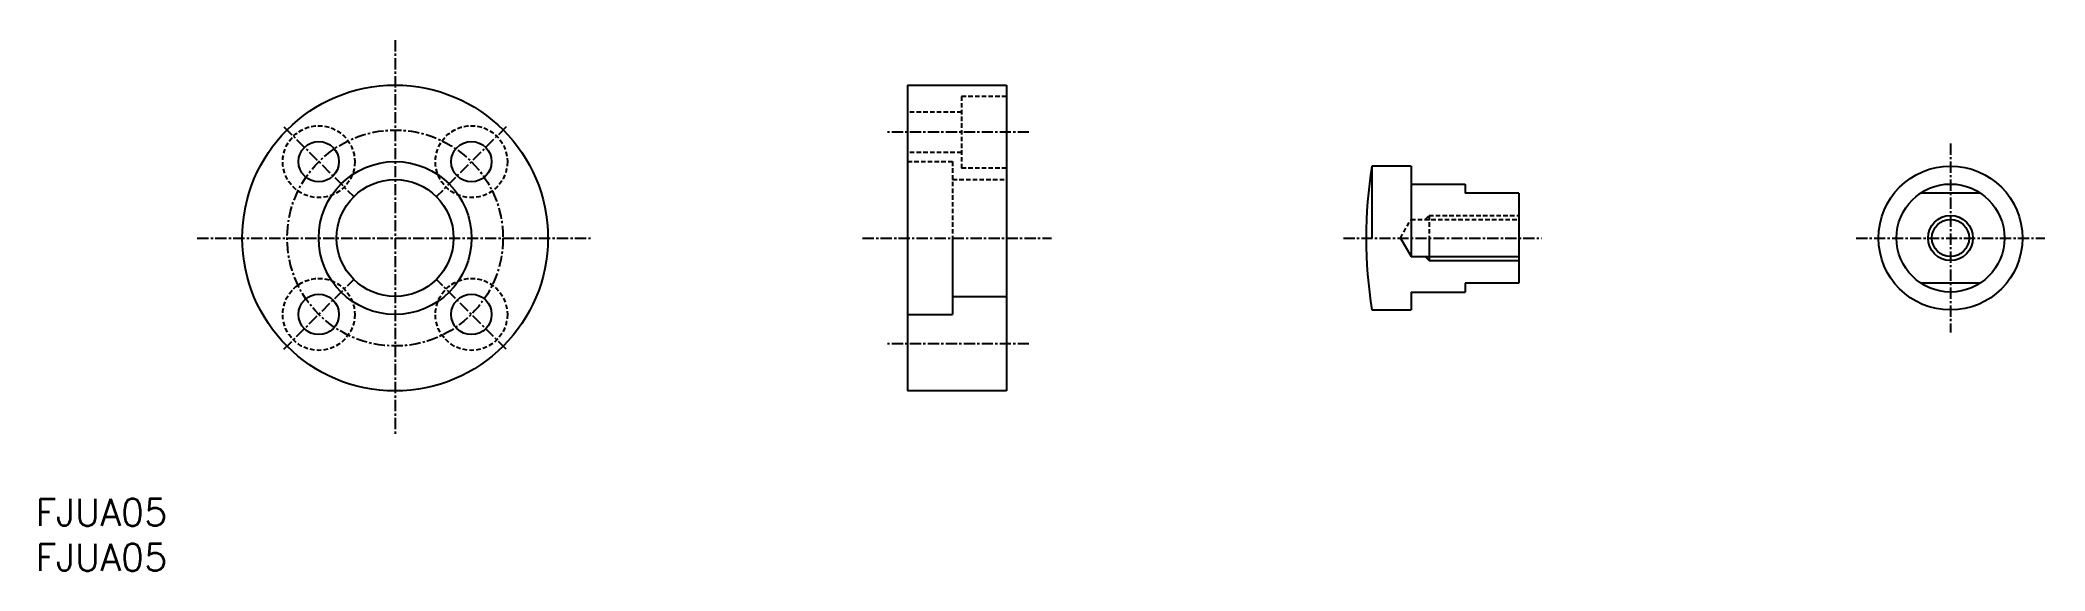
# Model space of a CAD drawing. Extents: x 1 to 224, y 0 to 59.
import ezdxf

# ---------------------------------------------------------------- set-up
doc = ezdxf.new("R2010")
doc.units = 0
doc.linetypes.add('CENTER', pattern=[2, 1.25, -0.25, 0.25, -0.25])
doc.linetypes.add('DASHED', pattern=[0.75, 0.5, -0.25])
doc.layers.get('0').update_dxf_attribs({"linetype": 'CONTINUOUS'})
doc.layers.add('CENTER', color=1, linetype='CENTER')
doc.styles.get("Standard").update_dxf_attribs({"font": 'txt.shx'})

# ---------------------------------------------------------------- blocks, each defined once
blk = doc.blocks.new('*U17')
at = {"color": 7, "linetype": 'CONTINUOUS'}
blk.add_text('FJUA05', height=3, dxfattribs=at).set_placement((0, 0))
blk = doc.blocks.new('*U18')
at = {"color": 7, "linetype": 'CONTINUOUS'}
blk.add_text('FJUA05', height=3, dxfattribs=at).set_placement((0, 5))

msp = doc.modelspace()

# ---------------------------------------------------------------- linework, layer by layer
at = {"color": 7, "linetype": 'CONTINUOUS'}
for p, q in [((97, 54), (97, 20)), ((97, 54), (108, 54)), ((108, 54), (108, 20)), ((153, 45), (148.64, 45)), ((148.64, 45), (148.64, 37)), ((153, 45), (153, 37)), ((153, 43), (159, 43)), ((159, 43), (159, 42)), ((165, 42), (159, 42)), ((165, 42), (165, 32)), ((216.32, 42), (209.68, 42)), ((102, 37), (102, 28.5)), ((151.81, 37), (153, 34.93)), ((153, 37), (153, 34.93)), ((155, 37), (155, 34.5)), ((153, 34.93), (165, 34.93)), ((165, 32), (159, 32)), ((159, 32), (159, 31)), ((216.32, 32), (209.68, 32)), ((102, 30.5), (108, 30.5)), ((148.64, 29), (153, 29)), ((153, 31), (159, 31)), ((153, 31), (153, 29)), ((97, 28.5), (102, 28.5)), ((108, 20), (97, 20))]:
    msp.add_line(p, q, dxfattribs=at)
at = {"color": 3, "linetype": 'DASHED'}
for p, q in [((108, 52.75), (103, 52.75)), ((103, 52.75), (103, 44.75)), ((103, 51), (97, 51)), ((103, 46.5), (97, 46.5)), ((97, 45.5), (102, 45.5)), ((102, 45.5), (102, 37)), ((108, 44.75), (103, 44.75)), ((102, 43.5), (108, 43.5)), ((151.81, 37), (153, 39.07)), ((153, 39.07), (165, 39.07)), ((153, 39.07), (153, 37)), ((154.57, 39.07), (155, 39.5)), ((155, 39.5), (165, 39.5)), ((155, 39.5), (155, 37))]:
    msp.add_line(p, q, dxfattribs=at)
at = {"color": 3, "linetype": 'CONTINUOUS'}
for p, q in [((154.57, 34.93), (155, 34.5)), ((155, 34.5), (165, 34.5))]:
    msp.add_line(p, q, dxfattribs=at)
at = {"color": 7, "linetype": 'CONTINUOUS'}
for centre, radius in [((40, 37), 17), ((31.51, 45.49), 2.25), ((48.49, 45.49), 2.25), ((40, 37), 8.5), ((213, 37), 8), ((40, 37), 6.5), ((213, 37), 6), ((213, 37), 2.07), ((31.51, 28.51), 2.25), ((48.49, 28.51), 2.25)]:
    msp.add_circle(centre, radius, dxfattribs=at)
at = {"color": 3, "linetype": 'DASHED'}
for centre in [(31.51, 45.49), (48.49, 45.49), (31.51, 28.51), (48.49, 28.51)]:
    msp.add_circle(centre, 4, dxfattribs=at)
at = {"color": 3, "linetype": 'CONTINUOUS'}
msp.add_circle((213, 37), 2.5, dxfattribs=at)
at = {"color": 7, "linetype": 'CONTINUOUS'}
msp.add_arc((198, 37), 50, 170.7931, 189.2069, dxfattribs=at)
at = {"layer": 'CENTER', "color": 1, "linetype": 'CENTER'}
for p, q in [((40, 59), (40, 15)), ((27.63, 49.37), (35.4, 41.6)), ((52.37, 49.37), (44.6, 41.6)), ((110.5, 48.75), (94.5, 48.75)), ((213, 47.5), (213, 26.5)), ((18, 37), (62, 37)), ((92, 37), (113, 37)), ((145.48, 37), (167.5, 37)), ((202.5, 37), (223.5, 37)), ((27.63, 24.63), (35.4, 32.4)), ((52.37, 24.63), (44.6, 32.4)), ((110.5, 25.25), (94.5, 25.25))]:
    msp.add_line(p, q, dxfattribs=at)
msp.add_circle((40, 37), 12, dxfattribs=at)

# ---------------------------------------------------------------- block references
at = {"color": 7, "linetype": 'CONTINUOUS'}
for name in ['*U18', '*U17']:
    msp.add_blockref(name, (0, 0), dxfattribs=at)

doc.saveas('drawing.dxf')
